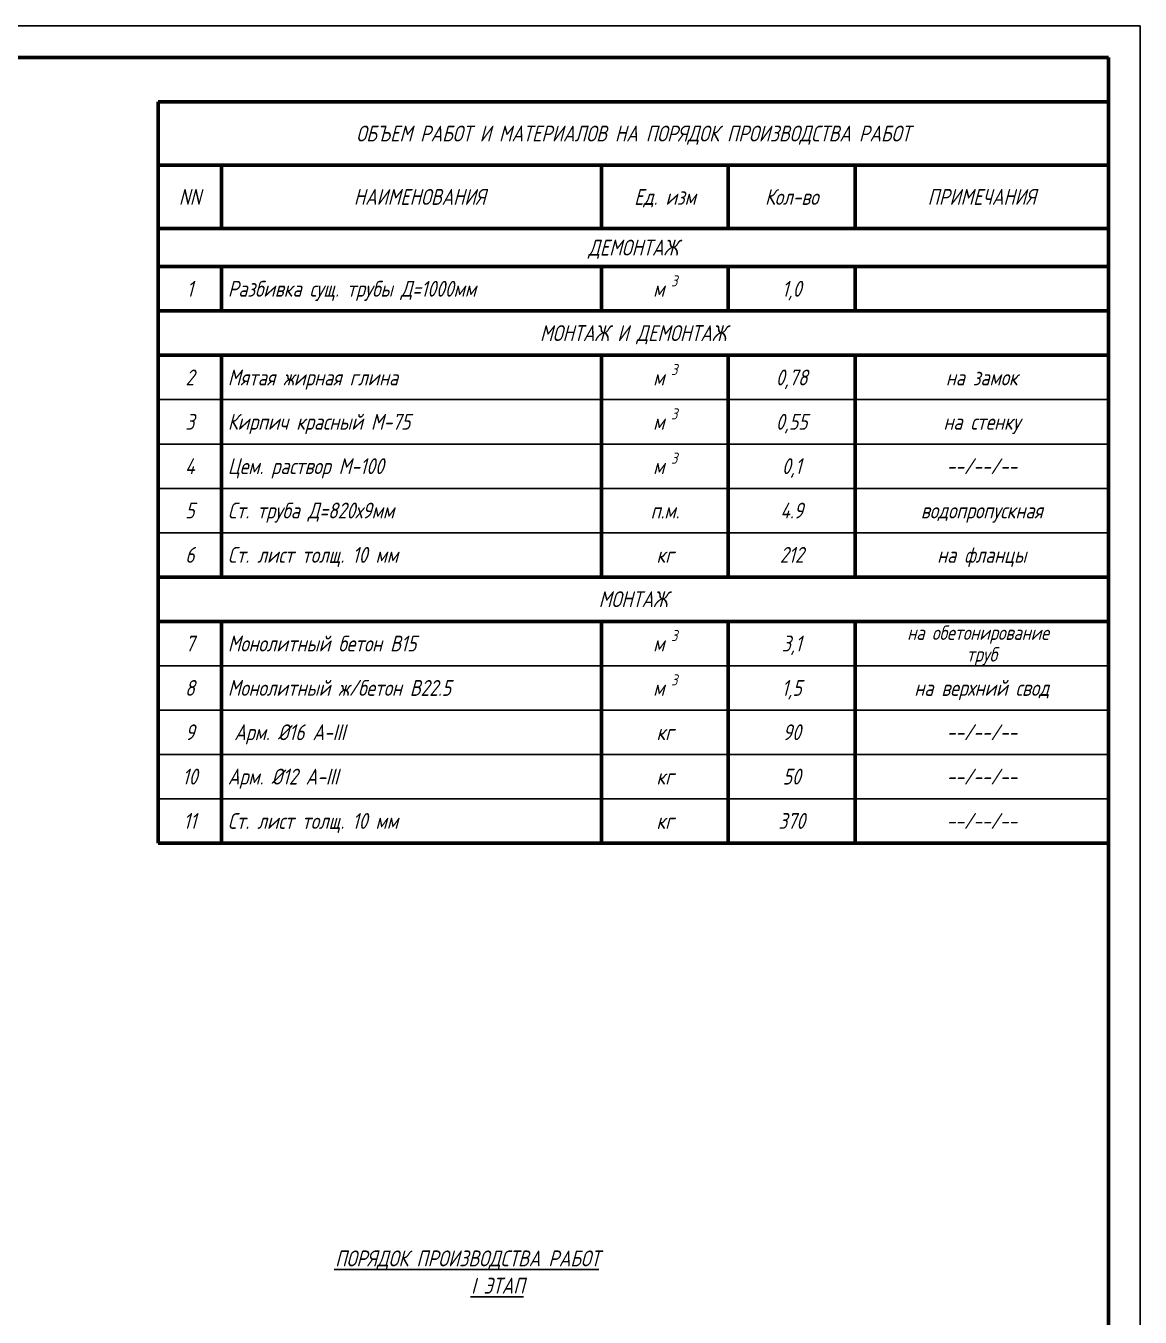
# Model space of a CAD drawing. Header units: millimetres. Extents: x 212190 to 241890, y -129581 to -108581.
# Drawn here: x 233096 to 241890, y -118772 to -108581 of the extents above; entities that cross this region are included whole.
import ezdxf
from ezdxf.enums import TextEntityAlignment as Align

# ---------------------------------------------------------------- set-up
doc = ezdxf.new("R2010")
doc.units = ezdxf.units.MM
doc.layers.get('0').update_dxf_attribs({"lineweight": 40})
doc.layers.add('Надписи', color=7, linetype='Continuous')
doc.styles.add('GOST 2.304', font='CS_Gost2304.shx', dxfattribs={"oblique": 15})

msp = doc.modelspace()

# ---------------------------------------------------------------- linework, layer by layer
at = {"lineweight": 60, "ltscale": 50}
msp.add_line((234140, -110481), (241640, -110481), dxfattribs=at)
at = {"layer": 'Надписи'}
for p, q in [((212190, -108581), (241890, -108581)), ((241890, -129581), (241890, -108581)), ((241890, -108581), (241890, -129581))]:
    msp.add_line(p, q, dxfattribs=at)
at = {"layer": 'Надписи', "lineweight": 60}
for p, q in [((241640, -108831), (213190, -108831)), ((241640, -129331), (241640, -108831))]:
    msp.add_line(p, q, dxfattribs=at)
at = {"layer": 'Надписи', "linetype": 'Continuous', "lineweight": 60, "ltscale": 50}
for p, q in [((234140, -109181), (234140, -110481)), ((234140, -109181), (241640, -109181)), ((241640, -109181), (241640, -115031)), ((234140, -109681), (241640, -109681)), ((234640, -109681), (234640, -110181)), ((237640, -109681), (237640, -110181)), ((238640, -109681), (238640, -110181)), ((239640, -109681), (239640, -110181)), ((234140, -110181), (241640, -110181)), ((234140, -110481), (234140, -110831)), ((234640, -110481), (234640, -110831)), ((237640, -110481), (237640, -110831)), ((238640, -110481), (238640, -110831)), ((239640, -110481), (239640, -110831)), ((234140, -110831), (234140, -115031)), ((234140, -110831), (241640, -110831)), ((234140, -111181), (241640, -111181)), ((234640, -111181), (234640, -112931)), ((237640, -111181), (237640, -112931)), ((238640, -111181), (238640, -112931)), ((239640, -111181), (239640, -112931)), ((234140, -112931), (241640, -112931)), ((234140, -113281), (241640, -113281)), ((234640, -113281), (234640, -115031)), ((237640, -113281), (237640, -115031)), ((238640, -113281), (238640, -115031)), ((239640, -113281), (239640, -115031)), ((234140, -115031), (241640, -115031))]:
    msp.add_line(p, q, dxfattribs=at)
at = {"layer": 'Надписи', "linetype": 'Continuous', "lineweight": 25, "ltscale": 50}
for p, q in [((234140, -110481), (241640, -110481)), ((234140, -111531), (241640, -111531)), ((234140, -111881), (241640, -111881)), ((234140, -112231), (241640, -112231)), ((234140, -112581), (241640, -112581)), ((234140, -113631), (241640, -113631)), ((234140, -113981), (241640, -113981)), ((234140, -114331), (241640, -114331)), ((234140, -114681), (241640, -114681))]:
    msp.add_line(p, q, dxfattribs=at)

# ---------------------------------------------------------------- texts
at = {"layer": 'Надписи', "linetype": 'Continuous', "ltscale": 50, "style": 'GOST 2.304', "oblique": 15}
for s, height, p in [('ОБЪЕМ РАБОТ И МАТЕРИАЛОВ НА ПОРЯДОК ПРОИЗВОДСТВА РАБОТ', 125, (237890, -109431)), ('NN', 125, (234390, -109931)), ('  НАИМЕНОВАНИЯ', 125, (236140, -109931)), ('Ед. изм', 125, (238140, -109931)), ('Кол-во', 125, (239140, -109931)), ('ПРИМЕЧАНИЯ', 125, (240640, -109931)), ('ДЕМОНТАЖ', 125, (237890, -110331)), ('3', 87.5, (238213, -110593)), ('1', 125, (234390, -110656)), ('м', 125, (238091, -110656)), ('1,0', 125, (239140, -110656)), ('МОНТАЖ И ДЕМОНТАЖ', 125, (237890, -111006)), ('3', 87.5, (238213, -111293)), ('2', 125, (234390, -111356)), ('м', 125, (238091, -111356)), ('0,78', 125, (239140, -111356)), ('на замок', 125, (240640, -111356)), ('3', 125, (234390, -111706)), ('м', 125, (238091, -111706)), ('3', 87.5, (238213, -111643)), ('0,55', 125, (239140, -111706)), ('на стенку', 125, (240640, -111706)), ('4', 125, (234390, -112056)), ('3', 87.5, (238213, -111993)), ('0,1', 125, (239140, -112056)), ('--/--/--', 125, (240640, -112056)), ('м', 125, (238091, -112056)), ('5', 125, (234390, -112406)), ('п.м.', 125, (238140, -112406)), ('4.9', 125, (239140, -112406)), ('водопропускная', 125, (240640, -112406)), ('6', 125, (234390, -112756)), ('212', 125, (239140, -112756)), ('на фланцы', 125, (240640, -112756)), ('кг', 125, (238140, -112756)), ('МОНТАЖ', 125, (237890, -113106)), ('на обетонирование ', 114.27, (240640, -113370)), ('7', 125, (234390, -113456)), ('3', 87.5, (238213, -113393)), ('3,1', 125, (239140, -113456)), ('м', 125, (238091, -113456)), ('труб', 114.3, (240640, -113541)), ('3', 87.5, (238213, -113743)), ('8', 125, (234390, -113806)), ('м', 125, (238091, -113806)), ('1,5', 125, (239140, -113806)), ('на верхний свод', 125, (240640, -113806)), ('9', 125, (234390, -114156)), ('кг', 125, (238140, -114156)), ('90', 125, (239140, -114156)), ('--/--/--', 125, (240640, -114156)), ('10', 125, (234390, -114506)), ('50', 125, (239140, -114506)), ('--/--/--', 125, (240640, -114506)), ('кг', 125, (238140, -114506)), ('11', 125, (234390, -114856)), ('кг', 125, (238140, -114856)), ('370', 125, (239140, -114856)), ('--/--/--', 125, (240640, -114856))]:
    msp.add_text(s, height=height, dxfattribs=at).set_placement(p, align=Align.MIDDLE_CENTER)
for s, p in [('Разбивка сущ. трубы Д=1000мм', (234690, -110656)), ('Мятая жирная глина', (234690, -111356)), ('Кирпич красный М-75', (234690, -111706)), ('Цем. раствор М-100', (234690, -112056)), ('Ст. труба Д=820х9мм', (234690, -112406)), ('Ст. лист толщ. 10 мм', (234690, -112756)), ('Монолитный бетон В15', (234690, -113456)), ('Монолитный ж/бетон В22.5', (234690, -113806)), ('Арм. %%C16 A-III', (234740, -114156)), ('Арм. %%C12 A-III', (234690, -114506)), ('Ст. лист толщ. 10 мм', (234690, -114856))]:
    msp.add_text(s, height=125, dxfattribs=at).set_placement(p, align=Align.MIDDLE_LEFT)
at = {"layer": 'Надписи', "style": 'GOST 2.304', "oblique": 15}
for s, p in [('%%UПОРЯДОК ПРОИЗВОДСТВА РАБОТ', (235537, -118371)), ('%%UI ЭТАП', (236611, -118586))]:
    msp.add_text(s, height=125, dxfattribs=at).set_placement(p)

doc.saveas('drawing.dxf')
